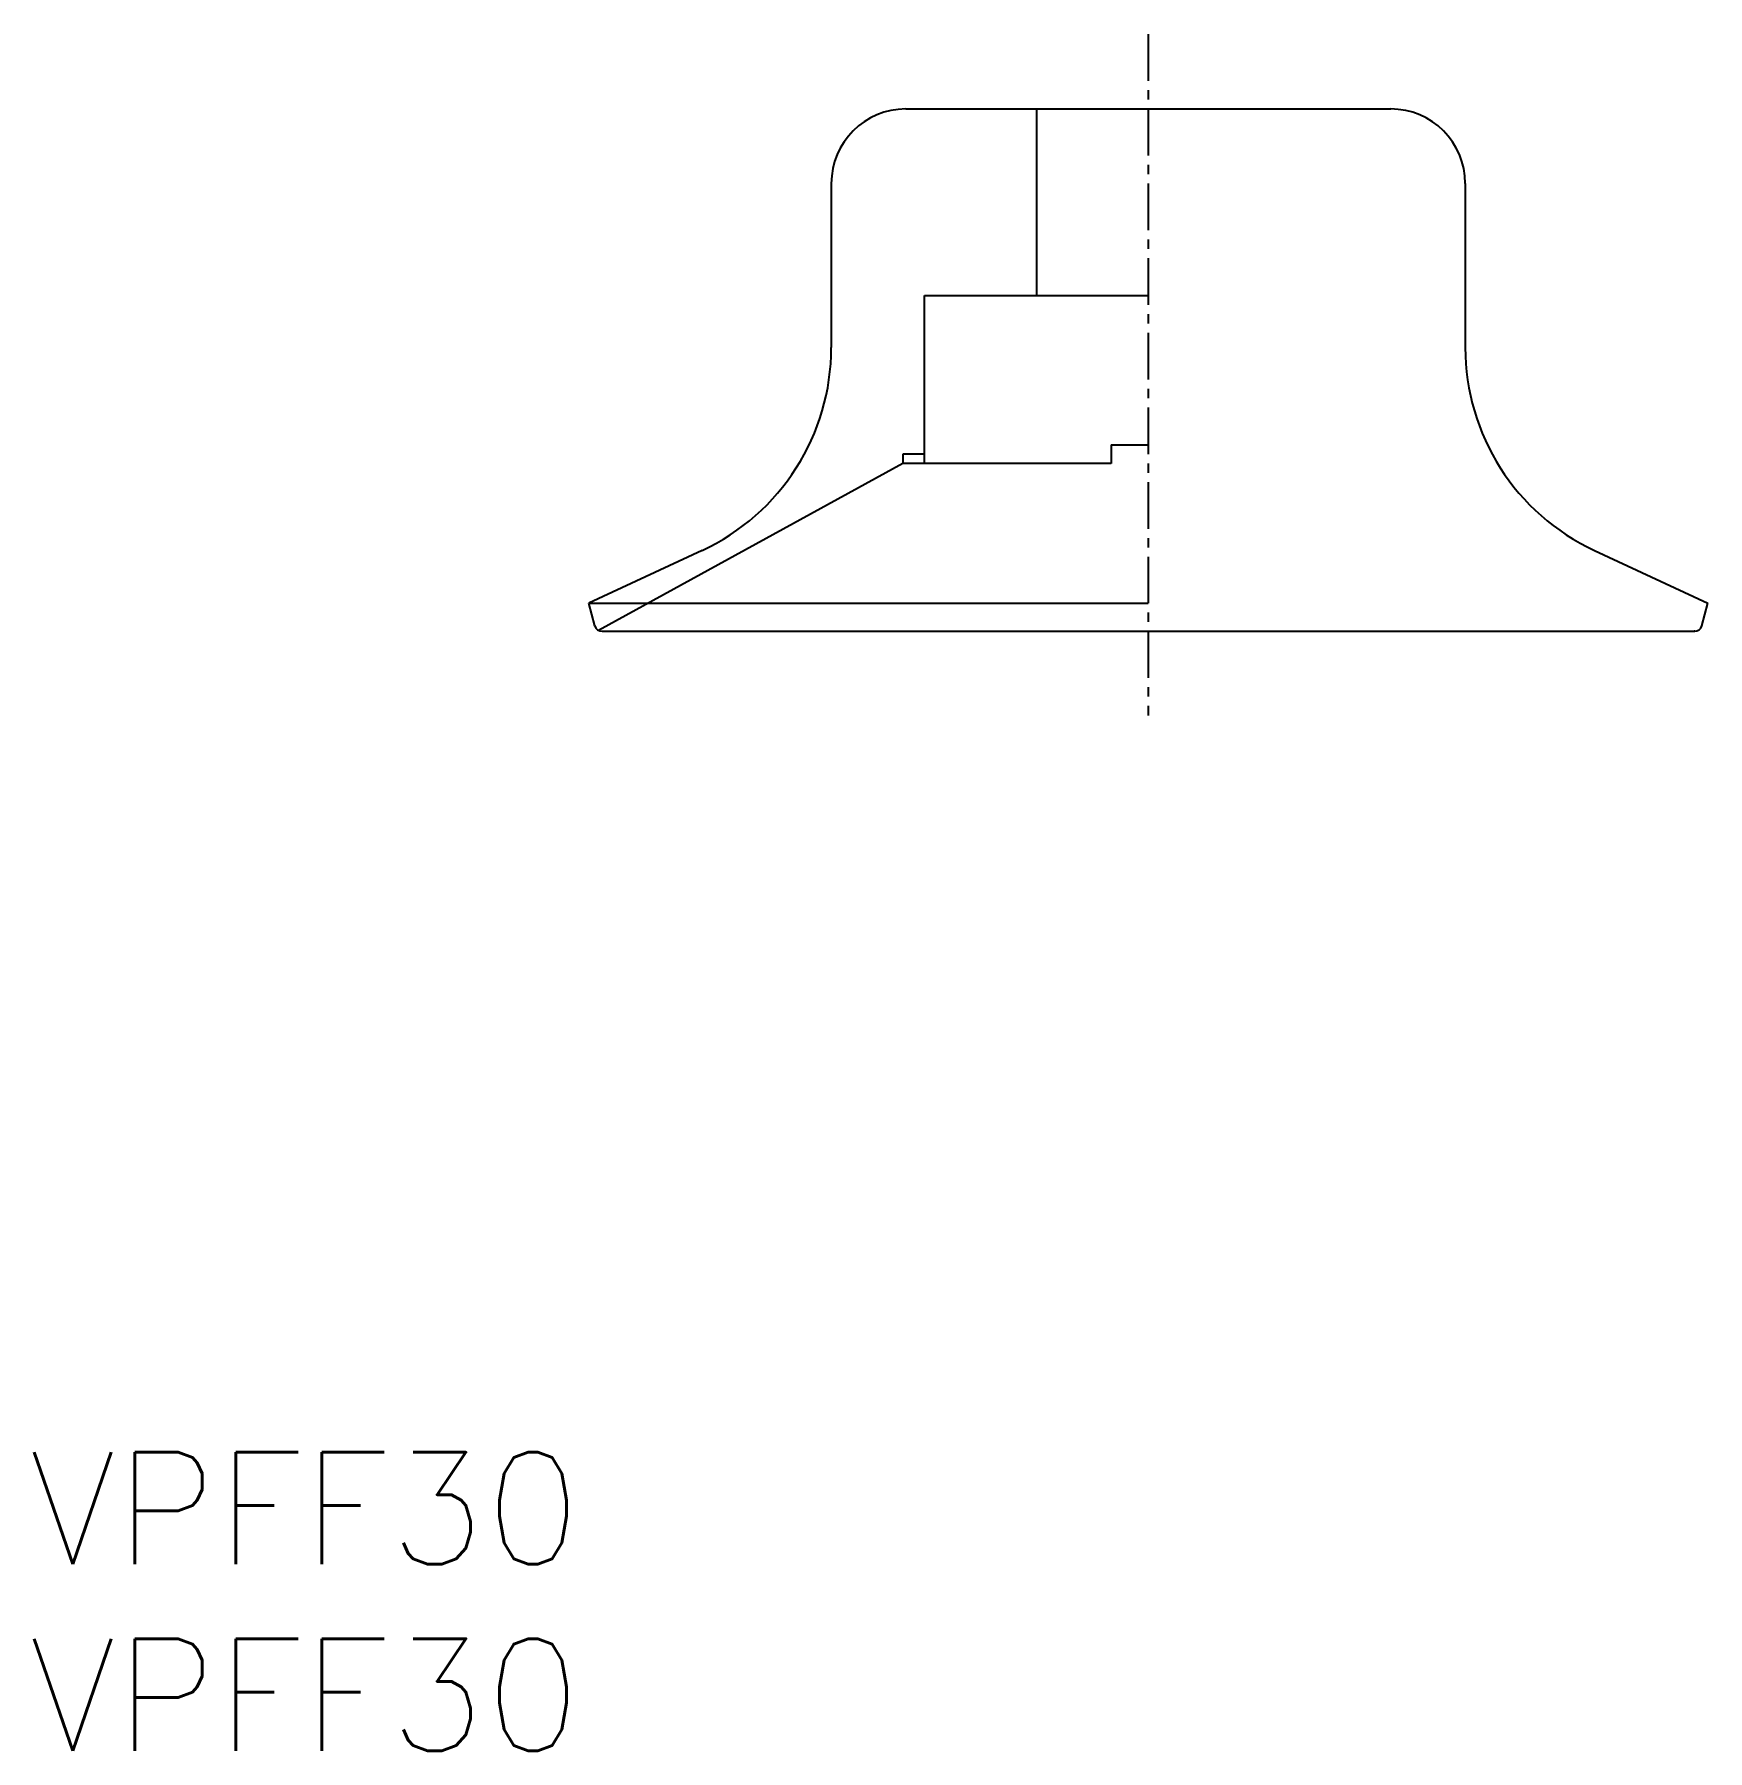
# Model space of a CAD drawing. Extents: x 0.1 to 45, y 0 to 46.
import ezdxf

# ---------------------------------------------------------------- set-up
doc = ezdxf.new("R2010")
doc.units = 0
doc.linetypes.add('CENTER', pattern=[2, 1.25, -0.25, 0.25, -0.25])
doc.layers.get('0').update_dxf_attribs({"linetype": 'CONTINUOUS'})
doc.layers.add('CENTER', color=1, linetype='CENTER')
doc.styles.get("Standard").update_dxf_attribs({"font": 'txt.shx'})

# ---------------------------------------------------------------- blocks, each defined once
blk = doc.blocks.new('*U7')
at = {"color": 7, "linetype": 'CONTINUOUS'}
blk.add_text('VPFF30', height=3, dxfattribs=at).set_placement((0, 0))
blk = doc.blocks.new('*U8')
at = {"color": 7, "linetype": 'CONTINUOUS'}
blk.add_text('VPFF30', height=3, dxfattribs=at).set_placement((0, 5))

msp = doc.modelspace()

# ---------------------------------------------------------------- linework, layer by layer
at = {"color": 7, "linetype": 'CONTINUOUS'}
for p, q in [((23.5, 44), (36.5, 44)), ((27, 44), (27, 39)), ((21.5, 42), (21.5, 37.603)), ((38.5, 42), (38.5, 37.603)), ((24, 34.5), (24, 39)), ((24, 39), (30, 39)), ((29, 35), (29, 34.5)), ((29, 35), (30, 35)), ((23.419, 34.5), (15.256, 30.026)), ((24, 34.75), (23.419, 34.75)), ((23.419, 34.75), (23.419, 34.5)), ((29, 34.5), (23.419, 34.5)), ((18.036, 32.166), (15, 30.75)), ((41.964, 32.166), (45, 30.75)), ((15, 30.75), (30, 30.75)), ((15.161, 30.148), (15, 30.75)), ((44.839, 30.148), (45, 30.75)), ((15.354, 30), (44.646, 30))]:
    msp.add_line(p, q, dxfattribs=at)
for centre, radius, start, end in [((23.5, 42), 2, 90, 180), ((36.5, 42), 2, 0, 90), ((15.5, 37.603), 6, 295, 0), ((44.5, 37.603), 6, 180, 245), ((15.354, 30.2), 0.2, 195, 270), ((44.646, 30.2), 0.2, 270, 345)]:
    msp.add_arc(centre, radius, start, end, dxfattribs=at)
msp.add_point((44.646, 30), dxfattribs=at)
at = {"layer": 'CENTER', "color": 1, "linetype": 'CENTER'}
msp.add_line((30, 46), (30, 27.745), dxfattribs=at)

# ---------------------------------------------------------------- block references
at = {"color": 7, "linetype": 'CONTINUOUS'}
for name in ['*U8', '*U7']:
    msp.add_blockref(name, (0, 0), dxfattribs=at)

doc.saveas('drawing.dxf')
